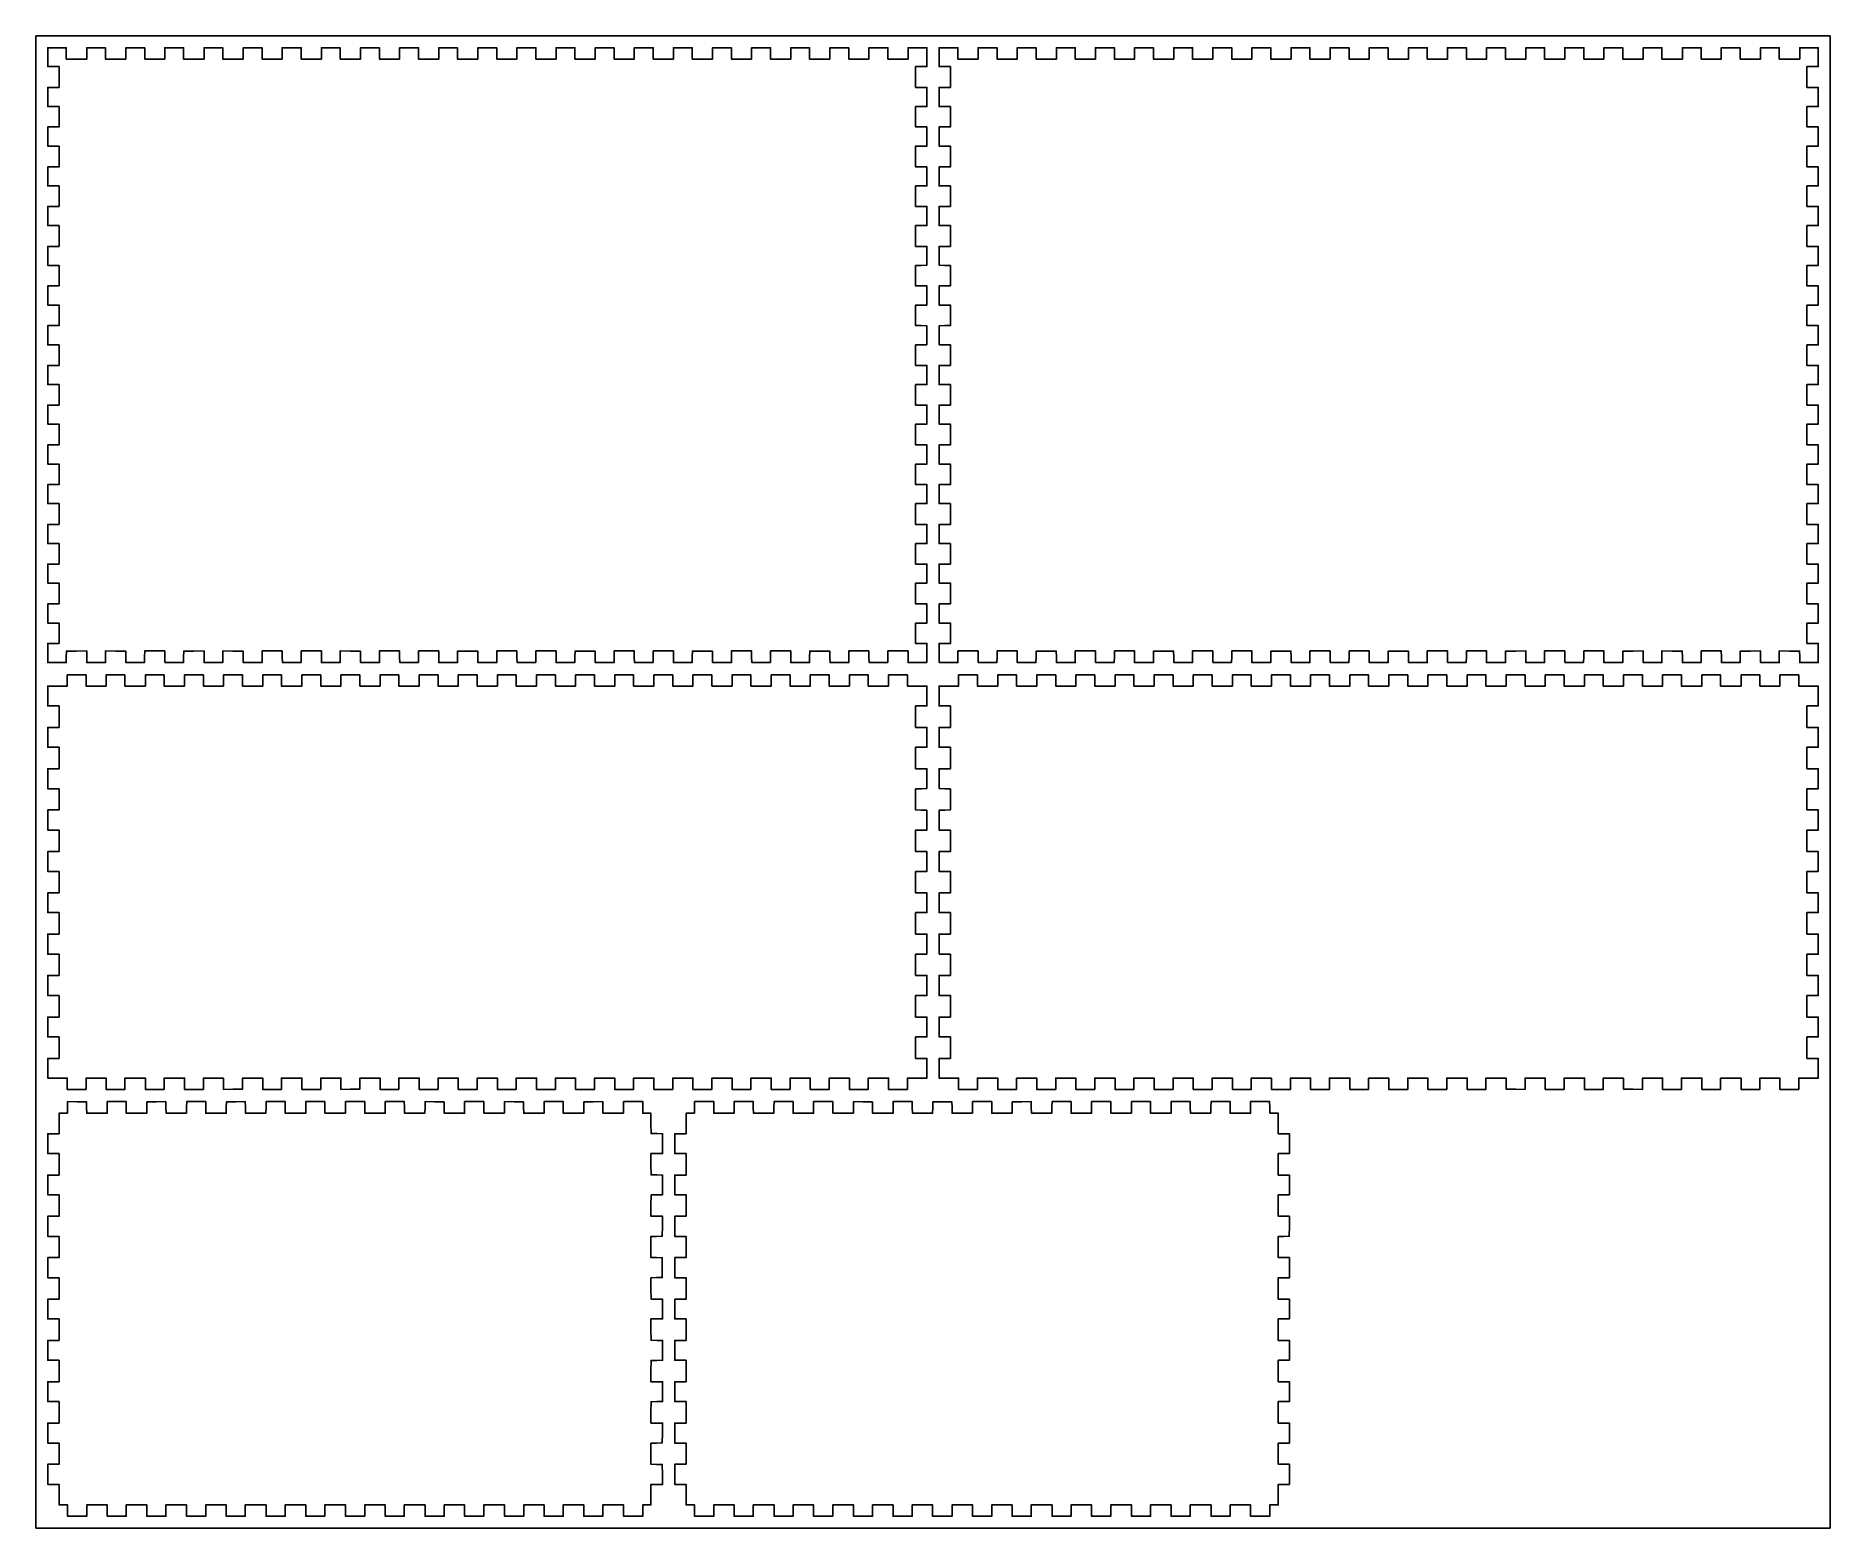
# Model space of a CAD drawing. Extents: x 0 to 5260, y 0 to 4374.
import ezdxf

# ---------------------------------------------------------------- set-up
doc = ezdxf.new("R2010")
doc.units = 0

msp = doc.modelspace()

# ---------------------------------------------------------------- linework, layer by layer
for points in [[(0, 2187), (0, 0), (2630, 0), (5260, 0), (5260, 2187), (5260, 4374), (2630, 4374), (0, 4374)], [(89, 4322.5), (89, 4306), (119, 4306), (149, 4306), (149, 4322.5), (149, 4339), (176.5, 4339), (204, 4339), (204, 4322.5), (204, 4306), (234, 4306), (264, 4306), (264, 4322.5), (264, 4339), (291.5, 4339), (319, 4339), (319, 4322.5), (319, 4306), (348.5, 4306), (378, 4306), (378, 4322.5), (378, 4339), (405.5, 4339), (433, 4339), (433, 4322.5), (433, 4306), (463, 4306), (493, 4306), (493, 4322.5), (493, 4339), (520.5, 4339), (548, 4339), (548, 4322.5), (548, 4306), (578, 4306), (608, 4306), (608, 4322.5), (608, 4339), (635.5, 4339), (663, 4339), (663, 4322.5), (663, 4306), (692.5, 4306), (722, 4306), (722, 4322.5), (722, 4339), (750, 4339), (778, 4339), (778, 4322.5), (778, 4306), (807.5, 4306), (837, 4306), (837, 4322.5), (837, 4339), (864.5, 4339), (892, 4339), (892, 4322.5), (892, 4306), (922, 4306), (952, 4306), (952, 4322.5), (952, 4339), (979.5, 4339), (1007, 4339), (1007, 4322.5), (1007, 4306), (1036.5, 4306), (1066, 4306), (1066, 4322.5), (1066, 4339), (1094, 4339), (1122, 4339), (1122, 4322.5), (1122, 4306), (1151.5, 4306), (1181, 4306), (1181, 4322.5), (1181, 4339), (1208.5, 4339), (1236, 4339), (1236, 4322.5), (1236, 4306), (1266, 4306), (1296, 4306), (1296, 4322.5), (1296, 4339), (1323.5, 4339), (1351, 4339), (1351, 4322.5), (1351, 4306), (1380.5, 4306), (1410, 4306), (1410, 4322.5), (1410, 4339), (1438, 4339), (1466, 4339), (1466, 4322.5), (1466, 4306), (1495.5, 4306), (1525, 4306), (1525, 4322.5), (1525, 4339), (1552.5, 4339), (1580, 4339), (1580, 4322.5), (1580, 4306), (1610, 4306), (1640, 4306), (1640, 4322.5), (1640, 4339), (1667.5, 4339), (1695, 4339), (1695, 4322.5), (1695, 4306), (1724.5, 4306), (1754, 4306), (1754, 4322.5), (1754, 4339), (1782, 4339), (1810, 4339), (1810, 4322.5), (1810, 4306), (1839.5, 4306), (1869, 4306), (1869, 4322.5), (1869, 4339), (1896.5, 4339), (1924, 4339), (1924, 4322.5), (1924, 4306), (1954, 4306), (1984, 4306), (1984, 4322.5), (1984, 4339), (2011.5, 4339), (2039, 4339), (2039, 4322.5), (2039, 4306), (2068.5, 4306), (2098, 4306), (2098, 4322.5), (2098, 4339), (2126, 4339), (2154, 4339), (2154, 4322.5), (2154, 4306), (2183.5, 4306), (2213, 4306), (2213, 4322.5), (2213, 4339), (2240.5, 4339), (2268, 4339), (2268, 4322.5), (2268, 4306), (2298, 4306), (2328, 4306), (2328, 4322.5), (2328, 4339), (2355.5, 4339), (2383, 4339), (2383, 4322.5), (2383, 4306), (2412.5, 4306), (2442, 4306), (2442, 4322.5), (2442, 4339), (2470, 4339), (2498, 4339), (2498, 4322.5), (2498, 4306), (2527.5, 4306), (2557, 4306), (2557, 4322.5), (2557, 4339), (2584.5, 4339), (2612, 4339), (2612, 4311.5), (2612, 4284), (2595.5, 4284), (2579, 4284), (2579, 4253.5), (2579, 4223), (2595.5, 4223), (2612, 4223), (2612, 4195), (2612, 4167), (2595.5, 4167), (2579, 4167), (2579, 4137), (2579, 4107), (2595.5, 4107), (2612, 4107), (2612, 4079), (2612, 4051), (2595.5, 4051), (2579, 4051), (2579, 4020.5), (2579, 3990), (2595.5, 3990), (2612, 3990), (2612, 3962), (2612, 3934), (2595.5, 3934), (2579, 3934), (2579, 3904), (2579, 3874), (2595.5, 3874), (2612, 3874), (2612, 3846), (2612, 3818), (2595.5, 3818), (2579, 3818), (2579, 3787.5), (2579, 3757), (2595.515819, 3757), (2612.031637, 3757), (2611.765819, 3729.25), (2611.5, 3701.5), (2595.25, 3701.225229), (2579, 3700.950457), (2579, 3670.975229), (2579, 3641), (2595.5, 3641), (2612, 3641), (2612, 3613), (2612, 3585), (2595.5, 3585), (2579, 3585), (2579, 3555.024771), (2579, 3525.049543), (2595.25, 3524.774771), (2611.5, 3524.5), (2611.5, 3496.5), (2611.5, 3468.5), (2595.25, 3468.225229), (2579, 3467.950457), (2579, 3437.975229), (2579, 3408), (2595.5, 3408), (2612, 3408), (2612, 3380), (2612, 3352), (2595.5, 3352), (2579, 3352), (2579, 3322), (2579, 3292), (2595.5, 3292), (2612, 3292), (2612, 3264), (2612, 3236), (2595.5, 3236), (2579, 3236), (2579, 3205.5), (2579, 3175), (2595.5, 3175), (2612, 3175), (2612, 3147), (2612, 3119), (2595.5, 3119), (2579, 3119), (2579, 3089), (2579, 3059), (2595.5, 3059), (2612, 3059), (2612, 3031), (2612, 3003), (2595.5, 3003), (2579, 3003), (2579, 2972.5), (2579, 2942), (2595.5, 2942), (2612, 2942), (2612, 2914), (2612, 2886), (2595.5, 2886), (2579, 2886), (2579, 2856), (2579, 2826), (2595.5, 2826), (2612, 2826), (2612, 2798), (2612, 2770), (2595.5, 2770), (2579, 2770), (2579, 2739.5), (2579, 2709), (2595.5, 2709), (2612, 2709), (2612, 2681), (2612, 2653), (2595.5, 2653), (2579, 2653), (2579, 2623), (2579, 2593), (2595.515819, 2593), (2612.031637, 2593), (2611.765819, 2565.25), (2611.5, 2537.5), (2584.25, 2537.233928), (2557, 2536.967856), (2557, 2553.983928), (2557, 2571), (2527.524179, 2571), (2498.048358, 2571), (2497.774179, 2554.25), (2497.5, 2537.5), (2470, 2537.5), (2442.5, 2537.5), (2442.225821, 2554.25), (2441.951642, 2571), (2412.475821, 2571), (2383, 2571), (2383, 2554), (2383, 2537), (2355.524179, 2537), (2328.048358, 2537), (2327.774179, 2553.75), (2327.5, 2570.5), (2298, 2570.5), (2268.5, 2570.5), (2268.225821, 2553.75), (2267.951642, 2537), (2240.475821, 2537), (2213, 2537), (2213, 2554), (2213, 2571), (2183.524179, 2571), (2154.048358, 2571), (2153.774179, 2554.25), (2153.5, 2537.5), (2126, 2537.5), (2098.5, 2537.5), (2098.225821, 2554.25), (2097.951642, 2571), (2068.475821, 2571), (2039, 2571), (2039, 2554), (2039, 2537), (2011.524179, 2537), (1984.048358, 2537), (1983.774179, 2553.75), (1983.5, 2570.5), (1954, 2570.5), (1924.5, 2570.5), (1924.225821, 2553.75), (1923.951642, 2537), (1896.475821, 2537), (1869, 2537), (1869, 2554), (1869, 2571), (1839.524179, 2571), (1810.048358, 2571), (1809.774179, 2554.25), (1809.5, 2537.5), (1782, 2537.5), (1754.5, 2537.5), (1754.225821, 2554.25), (1753.951642, 2571), (1724.475821, 2571), (1695, 2571), (1695, 2554), (1695, 2537), (1667.524179, 2537), (1640.048358, 2537), (1639.774179, 2553.75), (1639.5, 2570.5), (1610, 2570.5), (1580.5, 2570.5), (1580.225821, 2553.75), (1579.951642, 2537), (1552.475821, 2537), (1525, 2537), (1525, 2554), (1525, 2571), (1495.524179, 2571), (1466.048358, 2571), (1465.774179, 2554.25), (1465.5, 2537.5), (1438, 2537.5), (1410.5, 2537.5), (1410.225821, 2554.25), (1409.951642, 2571), (1380.475821, 2571), (1351, 2571), (1351, 2554), (1351, 2537), (1323.524179, 2537), (1296.048358, 2537), (1295.774179, 2553.75), (1295.5, 2570.5), (1266, 2570.5), (1236.5, 2570.5), (1236.225821, 2553.75), (1235.951642, 2537), (1208.475821, 2537), (1181, 2537), (1181, 2554), (1181, 2571), (1151.524179, 2571), (1122.048358, 2571), (1121.774179, 2554.25), (1121.5, 2537.5), (1094, 2537.5), (1066.5, 2537.5), (1066.225821, 2554.25), (1065.951642, 2571), (1036.475821, 2571), (1007, 2571), (1007, 2554), (1007, 2537), (979.524179, 2537), (952.048358, 2537), (951.774179, 2553.75), (951.5, 2570.5), (921.75, 2570.764881), (892, 2571.029761), (892, 2554.014881), (892, 2537), (864.5, 2537), (837, 2537), (837, 2554), (837, 2571), (807.524179, 2571), (778.048358, 2571), (777.774179, 2554.25), (777.5, 2537.5), (750, 2537.5), (722.5, 2537.5), (722.225821, 2554.25), (721.951642, 2571), (692.475821, 2571), (663, 2571), (663, 2554), (663, 2537), (635.524179, 2537), (608.048358, 2537), (607.774179, 2553.75), (607.5, 2570.5), (577.75, 2570.764881), (548, 2571.029761), (548, 2554.014881), (548, 2537), (520.5, 2537), (493, 2537), (493, 2554.014881), (493, 2571.029761), (463.25, 2570.764881), (433.5, 2570.5), (433.225748, 2553.733972), (432.951497, 2536.967944), (405.725748, 2537.233972), (378.5, 2537.5), (378.225821, 2554.25), (377.951642, 2571), (348.5, 2571), (319.048358, 2571), (318.774179, 2554.25), (318.5, 2537.5), (291.274252, 2537.233972), (264.048503, 2536.967944), (263.774252, 2553.733972), (263.5, 2570.5), (233.75, 2570.764881), (204, 2571.029761), (204, 2554.014881), (204, 2537), (176.5, 2537), (149, 2537), (149, 2554.014881), (149, 2571.029761), (119.25, 2570.764881), (89.5, 2570.5), (89.225821, 2553.75), (88.951642, 2537), (61.975821, 2537), (35, 2537), (35, 2565), (35, 2593), (51.5, 2593), (68, 2593), (68, 2623), (68, 2653), (51.5, 2653), (35, 2653), (35, 2681), (35, 2709), (51.5, 2709), (68, 2709), (68, 2739.5), (68, 2770), (51.5, 2770), (35, 2770), (35, 2798), (35, 2826), (51.5, 2826), (68, 2826), (68, 2856), (68, 2886), (51.5, 2886), (35, 2886), (35, 2914), (35, 2942), (51.5, 2942), (68, 2942), (68, 2972.5), (68, 3003), (51.5, 3003), (35, 3003), (35, 3031), (35, 3059), (51.5, 3059), (68, 3059), (68, 3089), (68, 3119), (51.5, 3119), (35, 3119), (35, 3147), (35, 3175), (51.5, 3175), (68, 3175), (68, 3205.5), (68, 3236), (51.5, 3236), (35, 3236), (35, 3264), (35, 3292), (51.5, 3292), (68, 3292), (68, 3322), (68, 3352), (51.5, 3352), (35, 3352), (35, 3380), (35, 3408), (51.5, 3408), (68, 3408), (68, 3438), (68, 3468), (51.5, 3468), (35, 3468), (35, 3496.5), (35, 3525), (51.5, 3525), (68, 3525), (68, 3555), (68, 3585), (51.5, 3585), (35, 3585), (35, 3613), (35, 3641), (51.5, 3641), (68, 3641), (68, 3671), (68, 3701), (51.5, 3701), (35, 3701), (35, 3729), (35, 3757), (51.5, 3757), (68, 3757), (68, 3787.5), (68, 3818), (51.5, 3818), (35, 3818), (35, 3846), (35, 3874), (51.5, 3874), (68, 3874), (68, 3904), (68, 3934), (51.5, 3934), (35, 3934), (35, 3962), (35, 3990), (51.5, 3990), (68, 3990), (68, 4020.5), (68, 4051), (51.5, 4051), (35, 4051), (35, 4079), (35, 4107), (51.5, 4107), (68, 4107), (68, 4137), (68, 4167), (51.5, 4167), (35, 4167), (35, 4195), (35, 4223), (51.5, 4223), (68, 4223), (68, 4253.5), (68, 4284), (51.5, 4284), (35, 4284), (35, 4311.5), (35, 4339), (62, 4339), (89, 4339)], [(2703, 4322.5), (2703, 4306), (2732.5, 4306), (2762, 4306), (2762, 4322.5), (2762, 4339), (2790, 4339), (2818, 4339), (2818, 4322.5), (2818, 4306), (2847.5, 4306), (2877, 4306), (2877, 4322.5), (2877, 4339), (2904.5, 4339), (2932, 4339), (2932, 4322.5), (2932, 4306), (2962, 4306), (2992, 4306), (2992, 4322.5), (2992, 4339), (3019.5, 4339), (3047, 4339), (3047, 4322.5), (3047, 4306), (3076.5, 4306), (3106, 4306), (3106, 4322.5), (3106, 4339), (3134, 4339), (3162, 4339), (3162, 4322.5), (3162, 4306), (3191.5, 4306), (3221, 4306), (3221, 4322.5), (3221, 4339), (3248.5, 4339), (3276, 4339), (3276, 4322.5), (3276, 4306), (3306, 4306), (3336, 4306), (3336, 4322.5), (3336, 4339), (3363.5, 4339), (3391, 4339), (3391, 4322.5), (3391, 4306), (3420.5, 4306), (3450, 4306), (3450, 4322.5), (3450, 4339), (3478, 4339), (3506, 4339), (3506, 4322.5), (3506, 4306), (3535.5, 4306), (3565, 4306), (3565, 4322.5), (3565, 4339), (3592.5, 4339), (3620, 4339), (3620, 4322.5), (3620, 4306), (3650, 4306), (3680, 4306), (3680, 4322.5), (3680, 4339), (3707.5, 4339), (3735, 4339), (3735, 4322.5), (3735, 4306), (3764.5, 4306), (3794, 4306), (3794, 4322.5), (3794, 4339), (3822, 4339), (3850, 4339), (3850, 4322.5), (3850, 4306), (3879.5, 4306), (3909, 4306), (3909, 4322.5), (3909, 4339), (3936.5, 4339), (3964, 4339), (3964, 4322.5), (3964, 4306), (3994, 4306), (4024, 4306), (4024, 4322.5), (4024, 4339), (4051.5, 4339), (4079, 4339), (4079, 4322.5), (4079, 4306), (4108.5, 4306), (4138, 4306), (4138, 4322.5), (4138, 4339), (4166, 4339), (4194, 4339), (4194, 4322.5), (4194, 4306), (4223.5, 4306), (4253, 4306), (4253, 4322.5), (4253, 4339), (4280.5, 4339), (4308, 4339), (4308, 4322.5), (4308, 4306), (4338, 4306), (4368, 4306), (4368, 4322.5), (4368, 4339), (4395.5, 4339), (4423, 4339), (4423, 4322.5), (4423, 4306), (4452.5, 4306), (4482, 4306), (4482, 4322.5), (4482, 4339), (4510, 4339), (4538, 4339), (4538, 4322.5), (4538, 4306), (4567.5, 4306), (4597, 4306), (4597, 4322.5), (4597, 4339), (4624.5, 4339), (4652, 4339), (4652, 4322.5), (4652, 4306), (4682, 4306), (4712, 4306), (4712, 4322.5), (4712, 4339), (4739.5, 4339), (4767, 4339), (4767, 4322.5), (4767, 4306), (4797, 4306), (4827, 4306), (4827, 4322.5), (4827, 4339), (4854.5, 4339), (4882, 4339), (4882, 4322.5), (4882, 4306), (4911.5, 4306), (4941, 4306), (4941, 4322.5), (4941, 4339), (4968.5, 4339), (4996, 4339), (4996, 4322.5), (4996, 4306), (5026, 4306), (5056, 4306), (5056, 4322.5), (5056, 4339), (5083.5, 4339), (5111, 4339), (5111, 4322.5), (5111, 4306), (5141, 4306), (5171, 4306), (5171, 4322.5), (5171, 4339), (5198, 4339), (5225, 4339), (5225, 4311.5), (5225, 4284), (5208.5, 4284), (5192, 4284), (5192, 4253.5), (5192, 4223), (5208.5, 4223), (5225, 4223), (5225, 4195), (5225, 4167), (5208.5, 4167), (5192, 4167), (5192, 4137), (5192, 4107), (5208.5, 4107), (5225, 4107), (5225, 4079), (5225, 4051), (5208.5, 4051), (5192, 4051), (5192, 4020.5), (5192, 3990), (5208.5, 3990), (5225, 3990), (5225, 3962), (5225, 3934), (5208.5, 3934), (5192, 3934), (5192, 3904), (5192, 3874), (5208.5, 3874), (5225, 3874), (5225, 3846), (5225, 3818), (5208.5, 3818), (5192, 3818), (5192, 3787.5), (5192, 3757), (5208.5, 3757), (5225, 3757), (5225, 3729), (5225, 3701), (5208.5, 3701), (5192, 3701), (5192, 3671), (5192, 3641), (5208.5, 3641), (5225, 3641), (5225, 3613), (5225, 3585), (5208.5, 3585), (5192, 3585), (5192, 3555), (5192, 3525), (5208.5, 3525), (5225, 3525), (5225, 3496.5), (5225, 3468), (5208.5, 3468), (5192, 3468), (5192, 3438), (5192, 3408), (5208.5, 3408), (5225, 3408), (5225, 3380), (5225, 3352), (5208.5, 3352), (5192, 3352), (5192, 3322), (5192, 3292), (5208.5, 3292), (5225, 3292), (5225, 3264), (5225, 3236), (5208.5, 3236), (5192, 3236), (5192, 3205.5), (5192, 3175), (5208.5, 3175), (5225, 3175), (5225, 3147), (5225, 3119), (5208.5, 3119), (5192, 3119), (5192, 3089), (5192, 3059), (5208.5, 3059), (5225, 3059), (5225, 3031), (5225, 3003), (5208.5, 3003), (5192, 3003), (5192, 2972.5), (5192, 2942), (5208.5, 2942), (5225, 2942), (5225, 2914), (5225, 2886), (5208.5, 2886), (5192, 2886), (5192, 2856), (5192, 2826), (5208.5, 2826), (5225, 2826), (5225, 2798), (5225, 2770), (5208.5, 2770), (5192, 2770), (5192, 2739.5), (5192, 2709), (5208.5, 2709), (5225, 2709), (5225, 2681), (5225, 2653), (5208.5, 2653), (5192, 2653), (5192, 2623), (5192, 2593), (5208.5, 2593), (5225, 2593), (5225, 2565), (5225, 2537), (5198.024179, 2537), (5171.048358, 2537), (5170.774179, 2553.75), (5170.5, 2570.5), (5140.75, 2570.764881), (5111, 2571.029761), (5111, 2554.014881), (5111, 2537), (5083.5, 2537), (5056, 2537), (5056, 2554.014881), (5056, 2571.029761), (5026.25, 2570.764881), (4996.5, 2570.5), (4996.225748, 2553.733972), (4995.951497, 2536.967944), (4968.725748, 2537.233972), (4941.5, 2537.5), (4941.225821, 2554.25), (4940.951642, 2571), (4911.5, 2571), (4882.048358, 2571), (4881.774179, 2554.25), (4881.5, 2537.5), (4854.274252, 2537.233972), (4827.048503, 2536.967944), (4826.774252, 2553.733972), (4826.5, 2570.5), (4796.75, 2570.764881), (4767, 2571.029761), (4767, 2554.014881), (4767, 2537), (4739.5, 2537), (4712, 2537), (4712, 2554.014881), (4712, 2571.029761), (4682.25, 2570.764881), (4652.5, 2570.5), (4652.225821, 2553.75), (4651.951642, 2537), (4624.475821, 2537), (4597, 2537), (4597, 2554), (4597, 2571), (4567.524179, 2571), (4538.048358, 2571), (4537.774179, 2554.25), (4537.5, 2537.5), (4510, 2537.5), (4482.5, 2537.5), (4482.225821, 2554.25), (4481.951642, 2571), (4452.475821, 2571), (4423, 2571), (4423, 2554), (4423, 2537), (4395.5, 2537), (4368, 2537), (4368, 2554.014881), (4368, 2571.029761), (4338.25, 2570.764881), (4308.5, 2570.5), (4308.225821, 2553.75), (4307.951642, 2537), (4280.475821, 2537), (4253, 2537), (4253, 2554), (4253, 2571), (4223.524179, 2571), (4194.048358, 2571), (4193.774179, 2554.25), (4193.5, 2537.5), (4166, 2537.5), (4138.5, 2537.5), (4138.225821, 2554.25), (4137.951642, 2571), (4108.475821, 2571), (4079, 2571), (4079, 2554), (4079, 2537), (4051.524179, 2537), (4024.048358, 2537), (4023.774179, 2553.75), (4023.5, 2570.5), (3994, 2570.5), (3964.5, 2570.5), (3964.225821, 2553.75), (3963.951642, 2537), (3936.475821, 2537), (3909, 2537), (3909, 2554), (3909, 2571), (3879.524179, 2571), (3850.048358, 2571), (3849.774179, 2554.25), (3849.5, 2537.5), (3822, 2537.5), (3794.5, 2537.5), (3794.225821, 2554.25), (3793.951642, 2571), (3764.475821, 2571), (3735, 2571), (3735, 2554), (3735, 2537), (3707.524179, 2537), (3680.048358, 2537), (3679.774179, 2553.75), (3679.5, 2570.5), (3650, 2570.5), (3620.5, 2570.5), (3620.225821, 2553.75), (3619.951642, 2537), (3592.475821, 2537), (3565, 2537), (3565, 2554), (3565, 2571), (3535.524179, 2571), (3506.048358, 2571), (3505.774179, 2554.25), (3505.5, 2537.5), (3478, 2537.5), (3450.5, 2537.5), (3450.225821, 2554.25), (3449.951642, 2571), (3420.475821, 2571), (3391, 2571), (3391, 2554), (3391, 2537), (3363.524179, 2537), (3336.048358, 2537), (3335.774179, 2553.75), (3335.5, 2570.5), (3306, 2570.5), (3276.5, 2570.5), (3276.225821, 2553.75), (3275.951642, 2537), (3248.475821, 2537), (3221, 2537), (3221, 2554), (3221, 2571), (3191.524179, 2571), (3162.048358, 2571), (3161.774179, 2554.25), (3161.5, 2537.5), (3134, 2537.5), (3106.5, 2537.5), (3106.225821, 2554.25), (3105.951642, 2571), (3076.475821, 2571), (3047, 2571), (3047, 2554), (3047, 2537), (3019.524179, 2537), (2992.048358, 2537), (2991.774179, 2553.75), (2991.5, 2570.5), (2962, 2570.5), (2932.5, 2570.5), (2932.225821, 2553.75), (2931.951642, 2537), (2904.475821, 2537), (2877, 2537), (2877, 2554), (2877, 2571), (2847.524179, 2571), (2818.048358, 2571), (2817.774179, 2554.25), (2817.5, 2537.5), (2790, 2537.5), (2762.5, 2537.5), (2762.225821, 2554.25), (2761.951642, 2571), (2732.475821, 2571), (2703, 2571), (2703, 2553.983928), (2703, 2536.967856), (2675.75, 2537.233928), (2648.5, 2537.5), (2648.234181, 2565.25), (2647.968363, 2593), (2664.484181, 2593), (2681, 2593), (2681, 2623), (2681, 2653), (2664.5, 2653), (2648, 2653), (2648, 2681), (2648, 2709), (2664.5, 2709), (2681, 2709), (2681, 2739.5), (2681, 2770), (2664.5, 2770), (2648, 2770), (2648, 2798), (2648, 2826), (2664.5, 2826), (2681, 2826), (2681, 2856), (2681, 2886), (2664.5, 2886), (2648, 2886), (2648, 2914), (2648, 2942), (2664.5, 2942), (2681, 2942), (2681, 2972.5), (2681, 3003), (2664.5, 3003), (2648, 3003), (2648, 3031), (2648, 3059), (2664.5, 3059), (2681, 3059), (2681, 3089), (2681, 3119), (2664.5, 3119), (2648, 3119), (2648, 3147), (2648, 3175), (2664.5, 3175), (2681, 3175), (2681, 3205.5), (2681, 3236), (2664.5, 3236), (2648, 3236), (2648, 3264), (2648, 3292), (2664.5, 3292), (2681, 3292), (2681, 3322), (2681, 3352), (2664.5, 3352), (2648, 3352), (2648, 3380), (2648, 3408), (2664.5, 3408), (2681, 3408), (2681, 3437.975229), (2681, 3467.950457), (2664.75, 3468.225229), (2648.5, 3468.5), (2648.5, 3496.5), (2648.5, 3524.5), (2664.75, 3524.774771), (2681, 3525.049543), (2681, 3555.024771), (2681, 3585), (2664.5, 3585), (2648, 3585), (2648, 3613), (2648, 3641), (2664.5, 3641), (2681, 3641), (2681, 3670.975229), (2681, 3700.950457), (2664.75, 3701.225229), (2648.5, 3701.5), (2648.234181, 3729.25), (2647.968363, 3757), (2664.484181, 3757), (2681, 3757), (2681, 3787.5), (2681, 3818), (2664.5, 3818), (2648, 3818), (2648, 3846), (2648, 3874), (2664.5, 3874), (2681, 3874), (2681, 3904), (2681, 3934), (2664.5, 3934), (2648, 3934), (2648, 3962), (2648, 3990), (2664.5, 3990), (2681, 3990), (2681, 4020.5), (2681, 4051), (2664.5, 4051), (2648, 4051), (2648, 4079), (2648, 4107), (2664.5, 4107), (2681, 4107), (2681, 4137), (2681, 4167), (2664.5, 4167), (2648, 4167), (2648, 4195), (2648, 4223), (2664.5, 4223), (2681, 4223), (2681, 4253.5), (2681, 4284), (2664.5, 4284), (2648, 4284), (2648, 4311.5), (2648, 4339), (2675.5, 4339), (2703, 4339)], [(147, 2484.5), (147, 2468), (176.5, 2468), (206, 2468), (206, 2484.5), (206, 2501), (233.5, 2501), (261, 2501), (261, 2484.5), (261, 2468), (291, 2468), (321, 2468), (321, 2484.5), (321, 2501), (348.5, 2501), (376, 2501), (376, 2484.5), (376, 2468), (406, 2468), (436, 2468), (436, 2484.5), (436, 2501), (463.5, 2501), (491, 2501), (491, 2484.5), (491, 2468), (520.5, 2468), (550, 2468), (550, 2484.5), (550, 2501), (578, 2501), (606, 2501), (606, 2484.5), (606, 2468), (635.5, 2468), (665, 2468), (665, 2484.5), (665, 2501), (692.5, 2501), (720, 2501), (720, 2484.5), (720, 2468), (750, 2468), (780, 2468), (780, 2484.5), (780, 2501), (807.5, 2501), (835, 2501), (835, 2484.5), (835, 2468), (864.5, 2468), (894, 2468), (894, 2484.5), (894, 2501), (922, 2501), (950, 2501), (950, 2484.5), (950, 2468), (979.5, 2468), (1009, 2468), (1009, 2484.5), (1009, 2501), (1036.5, 2501), (1064, 2501), (1064, 2484.5), (1064, 2468), (1094, 2468), (1124, 2468), (1124, 2484.5), (1124, 2501), (1151.5, 2501), (1179, 2501), (1179, 2484.5), (1179, 2468), (1208.5, 2468), (1238, 2468), (1238, 2484.5), (1238, 2501), (1266, 2501), (1294, 2501), (1294, 2484.5), (1294, 2468), (1323.5, 2468), (1353, 2468), (1353, 2484.5), (1353, 2501), (1380.5, 2501), (1408, 2501), (1408, 2484.5), (1408, 2468), (1438, 2468), (1468, 2468), (1468, 2484.5), (1468, 2501), (1495.5, 2501), (1523, 2501), (1523, 2484.5), (1523, 2468), (1552.5, 2468), (1582, 2468), (1582, 2484.5), (1582, 2501), (1610, 2501), (1638, 2501), (1638, 2484.5), (1638, 2468), (1667.5, 2468), (1697, 2468), (1697, 2484.5), (1697, 2501), (1724.5, 2501), (1752, 2501), (1752, 2484.5), (1752, 2468), (1782, 2468), (1812, 2468), (1812, 2484.5), (1812, 2501), (1839.5, 2501), (1867, 2501), (1867, 2484.5), (1867, 2468), (1896.5, 2468), (1926, 2468), (1926, 2484.5), (1926, 2501), (1954, 2501), (1982, 2501), (1982, 2484.5), (1982, 2468), (2011.5, 2468), (2041, 2468), (2041, 2484.5), (2041, 2501), (2068.5, 2501), (2096, 2501), (2096, 2484.5), (2096, 2468), (2126, 2468), (2156, 2468), (2156, 2484.5), (2156, 2501), (2183.5, 2501), (2211, 2501), (2211, 2484.5), (2211, 2468), (2240.5, 2468), (2270, 2468), (2270, 2484.5), (2270, 2501), (2298, 2501), (2326, 2501), (2326, 2484.5), (2326, 2468), (2355.5, 2468), (2385, 2468), (2385, 2484.5), (2385, 2501), (2412.5, 2501), (2440, 2501), (2440, 2484.5), (2440, 2468), (2470, 2468), (2500, 2468), (2500, 2484.5), (2500, 2501), (2527.5, 2501), (2555, 2501), (2555, 2484.5), (2555, 2468), (2583.5, 2468), (2612, 2468), (2612, 2439), (2612, 2410), (2595.5, 2410), (2579, 2410), (2579, 2378.5), (2579, 2347), (2595.5, 2347), (2612, 2347), (2612, 2318), (2612, 2289), (2595.5, 2289), (2579, 2289), (2579, 2257.5), (2579, 2226), (2595.515105, 2226), (2612.030209, 2226), (2611.765105, 2196.75), (2611.5, 2167.5), (2595.25, 2167.225229), (2579, 2166.950457), (2579, 2136), (2579, 2105.049543), (2595.25, 2104.774771), (2611.5, 2104.5), (2611.765105, 2075.25), (2612.030209, 2046), (2595.515105, 2046), (2579, 2046), (2579, 2014.5), (2579, 1983), (2595.5, 1983), (2612, 1983), (2612, 1954), (2612, 1925), (2595.5, 1925), (2579, 1925), (2579, 1893.5), (2579, 1862), (2595.5, 1862), (2612, 1862), (2612, 1833), (2612, 1804), (2595.5, 1804), (2579, 1804), (2579, 1772.5), (2579, 1741), (2595.515105, 1741), (2612.030209, 1741), (2611.765105, 1711.75), (2611.5, 1682.5), (2595.25, 1682.225229), (2579, 1681.950457), (2579, 1650.975229), (2579, 1620), (2595.5, 1620), (2612, 1620), (2612, 1590.5), (2612, 1561), (2595.5, 1561), (2579, 1561), (2579, 1529.5), (2579, 1498), (2595.5, 1498), (2612, 1498), (2612, 1469), (2612, 1440), (2595.5, 1440), (2579, 1440), (2579, 1408.5), (2579, 1377), (2595.5, 1377), (2612, 1377), (2612, 1348), (2612, 1319), (2583.5, 1319), (2555, 1319), (2555, 1302.5), (2555, 1286), (2527.5, 1286), (2500, 1286), (2500, 1302.5), (2500, 1319), (2470, 1319), (2440, 1319), (2440, 1302.5), (2440, 1286), (2412.5, 1286), (2385, 1286), (2385, 1302.5), (2385, 1319), (2355.5, 1319), (2326, 1319), (2326, 1302.5), (2326, 1286), (2298, 1286), (2270, 1286), (2270, 1302.5), (2270, 1319), (2240.5, 1319), (2211, 1319), (2211, 1302.5), (2211, 1286), (2183.5, 1286), (2156, 1286), (2156, 1302.5), (2156, 1319), (2126, 1319), (2096, 1319), (2096, 1302.5), (2096, 1286), (2068.5, 1286), (2041, 1286), (2041, 1302.5), (2041, 1319), (2011.5, 1319), (1982, 1319), (1982, 1302.5), (1982, 1286), (1954, 1286), (1926, 1286), (1926, 1302.5), (1926, 1319), (1896.5, 1319), (1867, 1319), (1867, 1302.5), (1867, 1286), (1839.5, 1286), (1812, 1286), (1812, 1302.5), (1812, 1319), (1782, 1319), (1752, 1319), (1752, 1302.5), (1752, 1286), (1724.5, 1286), (1697, 1286), (1697, 1302.5), (1697, 1319), (1667.5, 1319), (1638, 1319), (1638, 1302.5), (1638, 1286), (1610, 1286), (1582, 1286), (1582, 1302.5), (1582, 1319), (1552.5, 1319), (1523, 1319), (1523, 1302.5), (1523, 1286), (1495.5, 1286), (1468, 1286), (1468, 1302.5), (1468, 1319), (1438, 1319), (1408, 1319), (1408, 1302.5), (1408, 1286), (1380.5, 1286), (1353, 1286), (1353, 1302.5), (1353, 1319), (1323.5, 1319), (1294, 1319), (1294, 1302.5), (1294, 1286), (1266, 1286), (1238, 1286), (1238, 1302.5), (1238, 1319), (1208.5, 1319), (1179, 1319), (1179, 1302.5), (1179, 1286), (1151.5, 1286), (1124, 1286), (1124, 1302.5), (1124, 1319), (1094, 1319), (1064, 1319), (1064, 1302.5), (1064, 1286), (1036.5, 1286), (1009, 1286), (1009, 1302.5), (1009, 1319), (979.524771, 1319), (950.049543, 1319), (949.774771, 1302.75), (949.5, 1286.5), (921.75, 1286.234181), (894, 1285.968363), (894, 1302.484181), (894, 1319), (864.5, 1319), (835, 1319), (835, 1302.5), (835, 1286), (807.5, 1286), (780, 1286), (780, 1302.5), (780, 1319), (750, 1319), (720, 1319), (720, 1302.5), (720, 1286), (692.5, 1286), (665, 1286), (665, 1302.5), (665, 1319), (635.524771, 1319), (606.049543, 1319), (605.774771, 1302.75), (605.5, 1286.5), (577.75, 1286.234181), (550, 1285.968363), (550, 1302.484181), (550, 1319), (520.5, 1319), (491, 1319), (491, 1302.5), (491, 1286), (463.5, 1286), (436, 1286), (436, 1302.5), (436, 1319), (406, 1319), (376, 1319), (376, 1302.5), (376, 1286), (348.5, 1286), (321, 1286), (321, 1302.5), (321, 1319), (291, 1319), (261, 1319), (261, 1302.5), (261, 1286), (233.5, 1286), (206, 1286), (206, 1302.5), (206, 1319), (176.5, 1319), (147, 1319), (147, 1302.5), (147, 1286), (119.5, 1286), (92, 1286), (92, 1302.5), (92, 1319), (63.5, 1319), (35, 1319), (35, 1348), (35, 1377), (51.5, 1377), (68, 1377), (68, 1408.5), (68, 1440), (51.5, 1440), (35, 1440), (35, 1469), (35, 1498), (51.5, 1498), (68, 1498), (68, 1529.5), (68, 1561), (51.5, 1561), (35, 1561), (35, 1590.5), (35, 1620), (51.5, 1620), (68, 1620), (68, 1651), (68, 1682), (51.5, 1682), (35, 1682), (35, 1711.5), (35, 1741), (51.5, 1741), (68, 1741), (68, 1772.5), (68, 1804), (51.5, 1804), (35, 1804), (35, 1833), (35, 1862), (51.5, 1862), (68, 1862), (68, 1893.5), (68, 1925), (51.5, 1925), (35, 1925), (35, 1954), (35, 1983), (51.5, 1983), (68, 1983), (68, 2014.5), (68, 2046), (51.5, 2046), (35, 2046), (35, 2075.5), (35, 2105), (51.5, 2105), (68, 2105), (68, 2136), (68, 2167), (51.5, 2167), (35, 2167), (35, 2196.5), (35, 2226), (51.5, 2226), (68, 2226), (68, 2257.5), (68, 2289), (51.5, 2289), (35, 2289), (35, 2318), (35, 2347), (51.5, 2347), (68, 2347), (68, 2378.5), (68, 2410), (51.5, 2410), (35, 2410), (35, 2439), (35, 2468), (63.5, 2468), (92, 2468), (92, 2484.5), (92, 2501), (119.5, 2501), (147, 2501)], [(2760, 2484.5), (2760, 2468), (2790, 2468), (2820, 2468), (2820, 2484.5), (2820, 2501), (2847.5, 2501), (2875, 2501), (2875, 2484.5), (2875, 2468), (2904.5, 2468), (2934, 2468), (2934, 2484.5), (2934, 2501), (2962, 2501), (2990, 2501), (2990, 2484.5), (2990, 2468), (3019.5, 2468), (3049, 2468), (3049, 2484.5), (3049, 2501), (3076.5, 2501), (3104, 2501), (3104, 2484.5), (3104, 2468), (3134, 2468), (3164, 2468), (3164, 2484.5), (3164, 2501), (3191.5, 2501), (3219, 2501), (3219, 2484.5), (3219, 2468), (3248.5, 2468), (3278, 2468), (3278, 2484.5), (3278, 2501), (3306, 2501), (3334, 2501), (3334, 2484.5), (3334, 2468), (3363.5, 2468), (3393, 2468), (3393, 2484.5), (3393, 2501), (3420.5, 2501), (3448, 2501), (3448, 2484.5), (3448, 2468), (3478, 2468), (3508, 2468), (3508, 2484.5), (3508, 2501), (3535.5, 2501), (3563, 2501), (3563, 2484.5), (3563, 2468), (3592.5, 2468), (3622, 2468), (3622, 2484.5), (3622, 2501), (3650, 2501), (3678, 2501), (3678, 2484.5), (3678, 2468), (3707.5, 2468), (3737, 2468), (3737, 2484.5), (3737, 2501), (3764.5, 2501), (3792, 2501), (3792, 2484.5), (3792, 2468), (3822, 2468), (3852, 2468), (3852, 2484.5), (3852, 2501), (3879.5, 2501), (3907, 2501), (3907, 2484.5), (3907, 2468), (3936.5, 2468), (3966, 2468), (3966, 2484.5), (3966, 2501), (3994, 2501), (4022, 2501), (4022, 2484.5), (4022, 2468), (4051.5, 2468), (4081, 2468), (4081, 2484.5), (4081, 2501), (4108.5, 2501), (4136, 2501), (4136, 2484.5), (4136, 2468), (4166, 2468), (4196, 2468), (4196, 2484.5), (4196, 2501), (4223.5, 2501), (4251, 2501), (4251, 2484.5), (4251, 2468), (4280.5, 2468), (4310, 2468), (4310, 2484.5), (4310, 2501), (4338, 2501), (4366, 2501), (4366, 2484.5), (4366, 2468), (4395.5, 2468), (4425, 2468), (4425, 2484.5), (4425, 2501), (4452.5, 2501), (4480, 2501), (4480, 2484.5), (4480, 2468), (4510, 2468), (4540, 2468), (4540, 2484.5), (4540, 2501), (4567.5, 2501), (4595, 2501), (4595, 2484.5), (4595, 2468), (4624.5, 2468), (4654, 2468), (4654, 2484.5), (4654, 2501), (4682, 2501), (4710, 2501), (4710, 2484.5), (4710, 2468), (4739.5, 2468), (4769, 2468), (4769, 2484.5), (4769, 2501), (4796.5, 2501), (4824, 2501), (4824, 2484.5), (4824, 2468), (4854, 2468), (4884, 2468), (4884, 2484.5), (4884, 2501), (4911.5, 2501), (4939, 2501), (4939, 2484.5), (4939, 2468), (4969, 2468), (4999, 2468), (4999, 2484.5), (4999, 2501), (5026.5, 2501), (5054, 2501), (5054, 2484.5), (5054, 2468), (5083.5, 2468), (5113, 2468), (5113, 2484.5), (5113, 2501), (5140.5, 2501), (5168, 2501), (5168, 2484.5), (5168, 2468), (5196.5, 2468), (5225, 2468), (5225, 2439), (5225, 2410), (5208.5, 2410), (5192, 2410), (5192, 2378.5), (5192, 2347), (5208.5, 2347), (5225, 2347), (5225, 2318), (5225, 2289), (5208.5, 2289), (5192, 2289), (5192, 2257.5), (5192, 2226), (5208.5, 2226), (5225, 2226), (5225, 2196.5), (5225, 2167), (5208.5, 2167), (5192, 2167), (5192, 2136), (5192, 2105), (5208.5, 2105), (5225, 2105), (5225, 2075.5), (5225, 2046), (5208.5, 2046), (5192, 2046), (5192, 2014.5), (5192, 1983), (5208.5, 1983), (5225, 1983), (5225, 1954), (5225, 1925), (5208.5, 1925), (5192, 1925), (5192, 1893.5), (5192, 1862), (5208.5, 1862), (5225, 1862), (5225, 1833), (5225, 1804), (5208.5, 1804), (5192, 1804), (5192, 1772.5), (5192, 1741), (5208.5, 1741), (5225, 1741), (5225, 1711.5), (5225, 1682), (5208.5, 1682), (5192, 1682), (5192, 1651), (5192, 1620), (5208.5, 1620), (5225, 1620), (5225, 1590.5), (5225, 1561), (5208.5, 1561), (5192, 1561), (5192, 1529.5), (5192, 1498), (5208.5, 1498), (5225, 1498), (5225, 1469), (5225, 1440), (5208.5, 1440), (5192, 1440), (5192, 1408.5), (5192, 1377), (5208.5, 1377), (5225, 1377), (5225, 1348), (5225, 1319), (5196.5, 1319), (5168, 1319), (5168, 1302.5), (5168, 1286), (5140.5, 1286), (5113, 1286), (5113, 1302.5), (5113, 1319), (5083.5, 1319), (5054, 1319), (5054, 1302.5), (5054, 1286), (5026.5, 1286), (4999, 1286), (4999, 1302.5), (4999, 1319), (4969, 1319), (4939, 1319), (4939, 1302.5), (4939, 1286), (4911.5, 1286), (4884, 1286), (4884, 1302.5), (4884, 1319), (4854, 1319), (4824, 1319), (4824, 1302.5), (4824, 1286), (4796.5, 1286), (4769, 1286), (4769, 1302.5), (4769, 1319), (4739.5, 1319), (4710, 1319), (4710, 1302.484181), (4710, 1285.968363), (4682.25, 1286.234181), (4654.5, 1286.5), (4654.225229, 1302.75), (4653.950457, 1319), (4624.475229, 1319), (4595, 1319), (4595, 1302.5), (4595, 1286), (4567.5, 1286), (4540, 1286), (4540, 1302.5), (4540, 1319), (4510, 1319), (4480, 1319), (4480, 1302.5), (4480, 1286), (4452.5, 1286), (4425, 1286), (4425, 1302.5), (4425, 1319), (4395.5, 1319), (4366, 1319), (4366, 1302.484181), (4366, 1285.968363), (4338.25, 1286.234181), (4310.5, 1286.5), (4310.225229, 1302.75), (4309.950457, 1319), (4280.475229, 1319), (4251, 1319), (4251, 1302.5), (4251, 1286), (4223.5, 1286), (4196, 1286), (4196, 1302.5), (4196, 1319), (4166, 1319), (4136, 1319), (4136, 1302.5), (4136, 1286), (4108.5, 1286), (4081, 1286), (4081, 1302.5), (4081, 1319), (4051.5, 1319), (4022, 1319), (4022, 1302.5), (4022, 1286), (3994, 1286), (3966, 1286), (3966, 1302.5), (3966, 1319), (3936.5, 1319), (3907, 1319), (3907, 1302.5), (3907, 1286), (3879.5, 1286), (3852, 1286), (3852, 1302.5), (3852, 1319), (3822, 1319), (3792, 1319), (3792, 1302.5), (3792, 1286), (3764.5, 1286), (3737, 1286), (3737, 1302.5), (3737, 1319), (3707.5, 1319), (3678, 1319), (3678, 1302.5), (3678, 1286), (3650, 1286), (3622, 1286), (3622, 1302.5), (3622, 1319), (3592.5, 1319), (3563, 1319), (3563, 1302.5), (3563, 1286), (3535.5, 1286), (3508, 1286), (3508, 1302.5), (3508, 1319), (3478, 1319), (3448, 1319), (3448, 1302.5), (3448, 1286), (3420.5, 1286), (3393, 1286), (3393, 1302.5), (3393, 1319), (3363.5, 1319), (3334, 1319), (3334, 1302.5), (3334, 1286), (3306, 1286), (3278, 1286), (3278, 1302.5), (3278, 1319), (3248.5, 1319), (3219, 1319), (3219, 1302.5), (3219, 1286), (3191.5, 1286), (3164, 1286), (3164, 1302.5), (3164, 1319), (3134, 1319), (3104, 1319), (3104, 1302.5), (3104, 1286), (3076.5, 1286), (3049, 1286), (3049, 1302.5), (3049, 1319), (3019.5, 1319), (2990, 1319), (2990, 1302.5), (2990, 1286), (2962, 1286), (2934, 1286), (2934, 1302.5), (2934, 1319), (2904.5, 1319), (2875, 1319), (2875, 1302.5), (2875, 1286), (2847.5, 1286), (2820, 1286), (2820, 1302.5), (2820, 1319), (2790, 1319), (2760, 1319), (2760, 1302.5), (2760, 1286), (2732.5, 1286), (2705, 1286), (2705, 1302.5), (2705, 1319), (2676.5, 1319), (2648, 1319), (2648, 1348), (2648, 1377), (2664.5, 1377), (2681, 1377), (2681, 1408.5), (2681, 1440), (2664.5, 1440), (2648, 1440), (2648, 1469), (2648, 1498), (2664.5, 1498), (2681, 1498), (2681, 1529.5), (2681, 1561), (2664.5, 1561), (2648, 1561), (2648, 1590.5), (2648, 1620), (2664.5, 1620), (2681, 1620), (2681, 1650.975229), (2681, 1681.950457), (2664.75, 1682.225229), (2648.5, 1682.5), (2648.234895, 1711.75), (2647.969791, 1741), (2664.484895, 1741), (2681, 1741), (2681, 1772.5), (2681, 1804), (2664.5, 1804), (2648, 1804), (2648, 1833), (2648, 1862), (2664.5, 1862), (2681, 1862), (2681, 1893.5), (2681, 1925), (2664.5, 1925), (2648, 1925), (2648, 1954), (2648, 1983), (2664.5, 1983), (2681, 1983), (2681, 2014.5), (2681, 2046), (2664.484895, 2046), (2647.969791, 2046), (2648.234895, 2075.25), (2648.5, 2104.5), (2664.75, 2104.774771), (2681, 2105.049543), (2681, 2136), (2681, 2166.950457), (2664.75, 2167.225229), (2648.5, 2167.5), (2648.234895, 2196.75), (2647.969791, 2226), (2664.484895, 2226), (2681, 2226), (2681, 2257.5), (2681, 2289), (2664.5, 2289), (2648, 2289), (2648, 2318), (2648, 2347), (2664.5, 2347), (2681, 2347), (2681, 2378.5), (2681, 2410), (2664.5, 2410), (2648, 2410), (2648, 2439), (2648, 2468), (2676.5, 2468), (2705, 2468), (2705, 2484.5), (2705, 2501), (2732.5, 2501), (2760, 2501)], [(148.774179, 1232.75), (149.048358, 1216), (179.024179, 1216), (209, 1216), (209, 1233), (209, 1250), (237, 1250), (265, 1250), (265, 1233), (265, 1216), (294.975821, 1216), (324.951642, 1216), (325.225821, 1232.75), (325.5, 1249.5), (353.22575, 1249.765776), (380.951499, 1250.031552), (381.22575, 1233.265776), (381.5, 1216.5), (411.5, 1216.5), (441.5, 1216.5), (441.774179, 1233.25), (442.048358, 1250), (470.024179, 1250), (498, 1250), (498, 1233), (498, 1216), (527.975821, 1216), (557.951642, 1216), (558.225821, 1232.75), (558.5, 1249.5), (586.22575, 1249.765776), (613.951499, 1250.031552), (614.22575, 1233.265776), (614.5, 1216.5), (644.5, 1216.5), (674.5, 1216.5), (674.774179, 1233.25), (675.048358, 1250), (703.024179, 1250), (731, 1250), (731, 1233), (731, 1216), (761, 1216), (791, 1216), (791, 1233), (791, 1250), (818.975821, 1250), (846.951642, 1250), (847.225821, 1233.25), (847.5, 1216.5), (877.5, 1216.5), (907.5, 1216.5), (907.774179, 1233.25), (908.048358, 1250), (936.024179, 1250), (964, 1250), (964, 1233), (964, 1216), (994, 1216), (1024, 1216), (1024, 1233), (1024, 1250), (1051.975821, 1250), (1079.951642, 1250), (1080.225821, 1233.25), (1080.5, 1216.5), (1110.5, 1216.5), (1140.5, 1216.5), (1140.77425, 1233.265776), (1141.048501, 1250.031552), (1168.77425, 1249.765776), (1196.5, 1249.5), (1196.774179, 1232.75), (1197.048358, 1216), (1227.024179, 1216), (1257, 1216), (1257, 1233), (1257, 1250), (1284.975821, 1250), (1312.951642, 1250), (1313.225821, 1233.25), (1313.5, 1216.5), (1343.5, 1216.5), (1373.5, 1216.5), (1373.77425, 1233.265776), (1374.048501, 1250.031552), (1401.77425, 1249.765776), (1429.5, 1249.5), (1429.774179, 1232.75), (1430.048358, 1216), (1460.024179, 1216), (1490, 1216), (1490, 1233), (1490, 1250), (1518, 1250), (1546, 1250), (1546, 1233), (1546, 1216), (1575.975821, 1216), (1605.951642, 1216), (1606.225821, 1232.75), (1606.5, 1249.5), (1634.22575, 1249.765776), (1661.951499, 1250.031552), (1662.22575, 1233.265776), (1662.5, 1216.5), (1692.5, 1216.5), (1722.5, 1216.5), (1722.774179, 1233.25), (1723.048358, 1250), (1751.024179, 1250), (1779, 1250), (1779, 1233), (1779, 1216), (1790.985119, 1216), (1802.970239, 1216), (1803.235119, 1186.25), (1803.5, 1156.5), (1820.25, 1156.225821), (1837, 1155.951642), (1837, 1126.975821), (1837, 1098), (1819.985753, 1098), (1802.971507, 1098), (1803.235753, 1066.75), (1803.5, 1035.5), (1820.25, 1035.225821), (1837, 1034.951642), (1837, 1006), (1837, 977.048358), (1820.25, 976.774179), (1803.5, 976.5), (1803.235753, 945.25), (1802.971507, 914), (1820.000858, 914), (1837.030209, 914), (1836.765105, 884.75), (1836.5, 855.5), (1819.75, 855.225821), (1803, 854.951642), (1803, 824), (1803, 793.048358), (1819.75, 792.774179), (1836.5, 792.5), (1836.5, 763.5), (1836.5, 734.5), (1819.735787, 734.225757), (1802.971575, 733.951513), (1803.235787, 702.725757), (1803.5, 671.5), (1820.25, 671.225821), (1837, 670.951642), (1837, 641.975821), (1837, 613), (1819.985753, 613), (1802.971507, 613), (1803.235753, 581.75), (1803.5, 550.5), (1820.25, 550.225821), (1837, 549.951642), (1837, 521), (1837, 492.048358), (1820.25, 491.774179), (1803.5, 491.5), (1803.235753, 460.25), (1802.971507, 429), (1819.985753, 429), (1837, 429), (1837, 400.024179), (1837, 371.048358), (1820.25, 370.774179), (1803.5, 370.5), (1803.235753, 339.25), (1802.971507, 308), (1820.000858, 308), (1837.030209, 308), (1836.765105, 278.75), (1836.5, 249.5), (1819.75, 249.225821), (1803, 248.951642), (1803, 218), (1803, 187.048358), (1819.75, 186.774179), (1836.5, 186.5), (1836.765105, 157.25), (1837.030209, 128), (1820.015105, 128), (1803, 128), (1803, 98), (1803, 68), (1791, 68), (1779, 68), (1779, 51.5), (1779, 35), (1751, 35), (1723, 35), (1723, 51.5), (1723, 68), (1692.5, 68), (1662, 68), (1662, 51.5), (1662, 35), (1634, 35), (1606, 35), (1606, 51.5), (1606, 68), (1576, 68), (1546, 68), (1546, 51.5), (1546, 35), (1518, 35), (1490, 35), (1490, 51.5), (1490, 68), (1460, 68), (1430, 68), (1430, 51.5), (1430, 35), (1402, 35), (1374, 35), (1374, 51.5), (1374, 68), (1343.5, 68), (1313, 68), (1313, 51.5), (1313, 35), (1285, 35), (1257, 35), (1257, 51.5), (1257, 68), (1227, 68), (1197, 68), (1197, 51.5), (1197, 35), (1169, 35), (1141, 35), (1141, 51.5), (1141, 68), (1110.5, 68), (1080, 68), (1080, 51.5), (1080, 35), (1052, 35), (1024, 35), (1024, 51.5), (1024, 68), (994, 68), (964, 68), (964, 51.5), (964, 35), (936, 35), (908, 35), (908, 51.5), (908, 68), (877.5, 68), (847, 68), (847, 51.5), (847, 35), (819, 35), (791, 35), (791, 51.5), (791, 68), (761, 68), (731, 68), (731, 51.5), (731, 35), (703, 35), (675, 35), (675, 51.5), (675, 68), (644.5, 68), (614, 68), (614, 51.5), (614, 35), (586, 35), (558, 35), (558, 51.5), (558, 68), (528, 68), (498, 68), (498, 51.5), (498, 35), (470, 35), (442, 35), (442, 51.5), (442, 68), (411.5, 68), (381, 68), (381, 51.5), (381, 35), (353, 35), (325, 35), (325, 51.5), (325, 68), (295, 68), (265, 68), (265, 51.5), (265, 35), (237, 35), (209, 35), (209, 51.5), (209, 68), (179, 68), (149, 68), (149, 51.5), (149, 35), (121, 35), (93, 35), (93, 51.5), (93, 68), (80.5, 68), (68, 68), (68, 98), (68, 128), (51.5, 128), (35, 128), (35, 157.5), (35, 187), (51.5, 187), (68, 187), (68, 218), (68, 249), (51.5, 249), (35, 249), (35, 278.5), (35, 308), (51.5, 308), (68, 308), (68, 339.5), (68, 371), (51.5, 371), (35, 371), (35, 400), (35, 429), (51.5, 429), (68, 429), (68, 460.5), (68, 492), (51.5, 492), (35, 492), (35, 521), (35, 550), (51.5, 550), (68, 550), (68, 581.5), (68, 613), (51.5, 613), (35, 613), (35, 642), (35, 671), (51.5, 671), (68, 671), (68, 702.5), (68, 734), (51.5, 734), (35, 734), (35, 763.5), (35, 793), (51.5, 793), (68, 793), (68, 824), (68, 855), (51.5, 855), (35, 855), (35, 884.5), (35, 914), (51.5, 914), (68, 914), (68, 945.5), (68, 977), (51.5, 977), (35, 977), (35, 1006), (35, 1035), (51.5, 1035), (68, 1035), (68, 1066.5), (68, 1098), (51.5, 1098), (35, 1098), (35, 1127), (35, 1156), (51.5, 1156), (68, 1156), (68, 1185.969221), (68, 1215.938442), (80.25, 1216.219221), (92.5, 1216.5), (92.77425, 1233.265776), (93.048501, 1250.031552), (120.77425, 1249.765776), (148.5, 1249.5)], [(1987, 1233), (1987, 1216), (2017, 1216), (2047, 1216), (2047, 1233), (2047, 1250), (2074.975821, 1250), (2102.951642, 1250), (2103.225821, 1233.25), (2103.5, 1216.5), (2133.5, 1216.5), (2163.5, 1216.5), (2163.774179, 1233.25), (2164.048358, 1250), (2192.024179, 1250), (2220, 1250), (2220, 1233), (2220, 1216), (2250, 1216), (2280, 1216), (2280, 1233), (2280, 1250), (2307.975821, 1250), (2335.951642, 1250), (2336.225821, 1233.25), (2336.5, 1216.5), (2366.5, 1216.5), (2396.5, 1216.5), (2396.77425, 1233.265776), (2397.048501, 1250.031552), (2424.77425, 1249.765776), (2452.5, 1249.5), (2452.774179, 1232.75), (2453.048358, 1216), (2483.024179, 1216), (2513, 1216), (2513, 1233), (2513, 1250), (2540.975821, 1250), (2568.951642, 1250), (2569.225821, 1233.25), (2569.5, 1216.5), (2599.225754, 1216.235157), (2628.951508, 1215.970313), (2629.225754, 1232.735157), (2629.5, 1249.5), (2657.5, 1249.5), (2685.5, 1249.5), (2685.774246, 1232.735157), (2686.048492, 1215.970313), (2715.774246, 1216.235157), (2745.5, 1216.5), (2745.774179, 1233.25), (2746.048358, 1250), (2774.024179, 1250), (2802, 1250), (2802, 1233), (2802, 1216), (2831.975821, 1216), (2861.951642, 1216), (2862.225821, 1232.75), (2862.5, 1249.5), (2890.22575, 1249.765776), (2917.951499, 1250.031552), (2918.22575, 1233.265776), (2918.5, 1216.5), (2948.5, 1216.5), (2978.5, 1216.5), (2978.774179, 1233.25), (2979.048358, 1250), (3007.024179, 1250), (3035, 1250), (3035, 1233), (3035, 1216), (3065, 1216), (3095, 1216), (3095, 1233), (3095, 1250), (3122.975821, 1250), (3150.951642, 1250), (3151.225821, 1233.25), (3151.5, 1216.5), (3181.5, 1216.5), (3211.5, 1216.5), (3211.774179, 1233.25), (3212.048358, 1250), (3240.024179, 1250), (3268, 1250), (3268, 1233), (3268, 1216), (3298, 1216), (3328, 1216), (3328, 1233), (3328, 1250), (3355.975821, 1250), (3383.951642, 1250), (3384.225821, 1233.25), (3384.5, 1216.5), (3414.5, 1216.5), (3444.5, 1216.5), (3444.774179, 1233.25), (3445.048358, 1250), (3473.024179, 1250), (3501, 1250), (3501, 1233), (3501, 1216), (3531, 1216), (3561, 1216), (3561, 1233), (3561, 1250), (3588.975821, 1250), (3616.951642, 1250), (3617.225821, 1233.25), (3617.5, 1216.5), (3629.75, 1216.219221), (3642, 1215.938442), (3642, 1185.969221), (3642, 1156), (3658.5, 1156), (3675, 1156), (3675, 1127), (3675, 1098), (3658.5, 1098), (3642, 1098), (3642, 1066.5), (3642, 1035), (3658.5, 1035), (3675, 1035), (3675, 1006), (3675, 977), (3658.5, 977), (3642, 977), (3642, 945.5), (3642, 914), (3658.515105, 914), (3675.030209, 914), (3674.765105, 884.75), (3674.5, 855.5), (3658.25, 855.225229), (3642, 854.950457), (3642, 823.975229), (3642, 793), (3658.5, 793), (3675, 793), (3675, 763.5), (3675, 734), (3658.5, 734), (3642, 734), (3642, 702.5), (3642, 671), (3658.5, 671), (3675, 671), (3675, 642), (3675, 613), (3658.5, 613), (3642, 613), (3642, 581.5), (3642, 550), (3658.5, 550), (3675, 550), (3675, 521), (3675, 492), (3658.5, 492), (3642, 492), (3642, 460.5), (3642, 429), (3658.5, 429), (3675, 429), (3675, 400), (3675, 371), (3658.5, 371), (3642, 371), (3642, 339.5), (3642, 308), (3658.5, 308), (3675, 308), (3675, 278.5), (3675, 249), (3658.5, 249), (3642, 249), (3642, 218), (3642, 187), (3658.5, 187), (3675, 187), (3675, 157.5), (3675, 128), (3658.5, 128), (3642, 128), (3642, 98), (3642, 68), (3629.5, 68), (3617, 68), (3617, 51.5), (3617, 35), (3589, 35), (3561, 35), (3561, 51.5), (3561, 68), (3531, 68), (3501, 68), (3501, 51.5), (3501, 35), (3473, 35), (3445, 35), (3445, 51.5), (3445, 68), (3414.5, 68), (3384, 68), (3384, 51.5), (3384, 35), (3356, 35), (3328, 35), (3328, 51.5), (3328, 68), (3298, 68), (3268, 68), (3268, 51.5), (3268, 35), (3240, 35), (3212, 35), (3212, 51.5), (3212, 68), (3181.5, 68), (3151, 68), (3151, 51.5), (3151, 35), (3123, 35), (3095, 35), (3095, 51.5), (3095, 68), (3065, 68), (3035, 68), (3035, 51.5), (3035, 35), (3007, 35), (2979, 35), (2979, 51.5), (2979, 68), (2948.5, 68), (2918, 68), (2918, 51.5), (2918, 35), (2890, 35), (2862, 35), (2862, 51.5), (2862, 68), (2832, 68), (2802, 68), (2802, 51.5), (2802, 35), (2774, 35), (2746, 35), (2746, 51.5), (2746, 68), (2716, 68), (2686, 68), (2686, 51.5), (2686, 35), (2657.5, 35), (2629, 35), (2629, 51.5), (2629, 68), (2599, 68), (2569, 68), (2569, 51.5), (2569, 35), (2541, 35), (2513, 35), (2513, 51.5), (2513, 68), (2483, 68), (2453, 68), (2453, 51.5), (2453, 35), (2425, 35), (2397, 35), (2397, 51.5), (2397, 68), (2366.5, 68), (2336, 68), (2336, 51.5), (2336, 35), (2308, 35), (2280, 35), (2280, 51.5), (2280, 68), (2250, 68), (2220, 68), (2220, 51.5), (2220, 35), (2192, 35), (2164, 35), (2164, 51.5), (2164, 68), (2133.5, 68), (2103, 68), (2103, 51.5), (2103, 35), (2075, 35), (2047, 35), (2047, 51.5), (2047, 68), (2017, 68), (1987, 68), (1987, 51.5), (1987, 35), (1959, 35), (1931, 35), (1931, 51.5), (1931, 68), (1918.5, 68), (1906, 68), (1906, 98), (1906, 128), (1889.5, 128), (1873, 128), (1873, 157.5), (1873, 187), (1889.5, 187), (1906, 187), (1906, 218), (1906, 249), (1889.5, 249), (1873, 249), (1873, 278.5), (1873, 308), (1889.5, 308), (1906, 308), (1906, 339.5), (1906, 371), (1889.5, 371), (1873, 371), (1873, 400), (1873, 429), (1889.5, 429), (1906, 429), (1906, 460.5), (1906, 492), (1889.5, 492), (1873, 492), (1873, 521), (1873, 550), (1889.5, 550), (1906, 550), (1906, 581.5), (1906, 613), (1889.5, 613), (1873, 613), (1873, 642), (1873, 671), (1889.5, 671), (1906, 671), (1906, 702.5), (1906, 734), (1889.5, 734), (1873, 734), (1873, 763.5), (1873, 793), (1889.5, 793), (1906, 793), (1906, 824), (1906, 855), (1889.5, 855), (1873, 855), (1873, 884.5), (1873, 914), (1889.5, 914), (1906, 914), (1906, 945.5), (1906, 977), (1889.5, 977), (1873, 977), (1873, 1006), (1873, 1035), (1889.5, 1035), (1906, 1035), (1906, 1066.5), (1906, 1098), (1889.5, 1098), (1873, 1098), (1873, 1127), (1873, 1156), (1889.5, 1156), (1906, 1156), (1906, 1185.969221), (1906, 1215.938442), (1918.25, 1216.219221), (1930.5, 1216.5), (1930.774179, 1233.25), (1931.048358, 1250), (1959.024179, 1250), (1987, 1250)]]:
    msp.add_lwpolyline(points, close=True)

doc.saveas('drawing.dxf')
